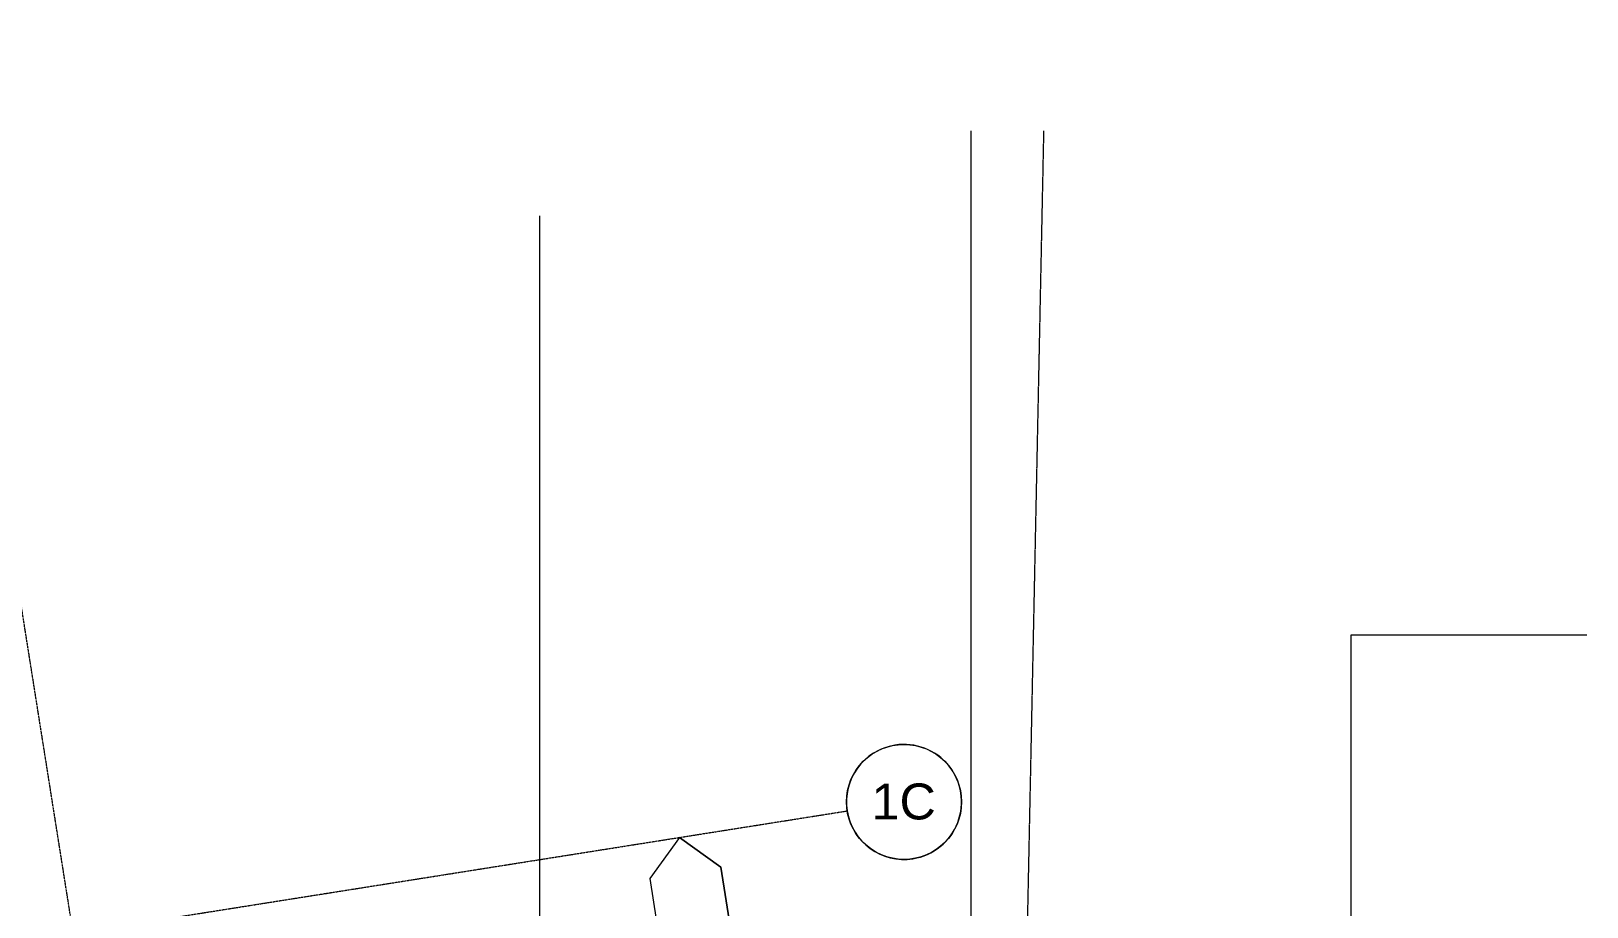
# Model space of a CAD drawing. Header units: millimetres. Extents: x -2355779 to -2216356, y 3874558 to 4068437.
# Drawn here: x -2237985 to -2216356, y 4052929 to 4065115 of the extents above; entities that cross this region are included whole.
import ezdxf

# ---------------------------------------------------------------- set-up
doc = ezdxf.new("R2010")
doc.units = ezdxf.units.MM
doc.linetypes.add('AEC_Double Dash', pattern=[39, 15, -4, 6, -4, 6, -4])
doc.linetypes.add('Grid Line', pattern=[21, 12, -3, 3, -3])
for name, color, linetype, lineweight in [('A-DETL', 90, 'Continuous', 18), ('A-DETL-GENF', 92, 'Continuous', 5), ('A-GENM', 13, 'Continuous', 5), ('C-PROP-LINE', 91, 'AEC_Double Dash', 13), ('S-GRID', 1, 'Continuous', 5), ('S-GRID-IDEN', 1, 'Continuous', 5)]:
    doc.layers.add(name, color=color, linetype=linetype, lineweight=lineweight)
doc.styles.add('Arial', font='arial.ttf', dxfattribs={"height": 500})

# ---------------------------------------------------------------- blocks, each defined once
blk = doc.blocks.new('Generic Models 1 - Generic Models 1-392193-GA - Part B 6m')
at = {"layer": 'A-GENM', "lineweight": 13}
for p, q in [((-2219637, 4056708), (-2219637, 4013144)), ((-2216356, 4056708), (-2219637, 4056708))]:
    blk.add_line(p, q, dxfattribs=at)
blk = doc.blocks.new('Family - ___-284748-GA - Part B 6m')
at = {"layer": 'C-PROP-LINE', "color": 1}
blk.add_line((-2223909, 4063727), (-2224611, 4029575), dxfattribs=at)
blk = doc.blocks.new('Dimension - Grids _2D_ - 1-200-639481-GA - Part B 6m')
at = {"layer": 'A-DETL-GENF'}
for p, q in [((-9323, 500), (-9823, 0)), ((-9823, 0), (-9323, 500)), ((9677, 500), (-9323, 500)), ((-9323, 500), (9677, 500)), ((10177, 0), (9677, 500)), ((10177, 0), (9677, 500)), ((-9823, 0), (-9323, -500)), ((-9823, 0), (-9323, -500)), ((9677, -500), (10177, 0)), ((10177, 0), (9677, -500)), ((-9323, -500), (9677, -500)), ((-9323, -500), (9677, -500))]:
    blk.add_line(p, q, dxfattribs=at)
blk = doc.blocks.new('Grid - A1-203820-GA - Part B 6m')
at = {"layer": 'S-GRID-IDEN'}
blk.add_circle((0, 0), 4, dxfattribs=at)
for start, end in [(360, 180), (180, 360)]:
    blk.add_arc((0, 0), 4, start, end, dxfattribs=at)

msp = doc.modelspace()

# ---------------------------------------------------------------- linework, layer by layer
at = {"layer": 'A-DETL', "lineweight": 5}
for p, q in [((-2224914.7, 4031494.7), (-2224914.7, 4063727.3)), ((-2230914.7, 4006852.3), (-2230914.7, 4062544.9))]:
    msp.add_line(p, q, dxfattribs=at)
at = {"layer": 'S-GRID', "linetype": 'Grid Line'}
for p, q in [((-2229896.4, 4005189.8), (-2239387.9, 4065114.9)), ((-2325990.2, 4038528.7), (-2226640.2, 4054264.8))]:
    msp.add_line(p, q, dxfattribs=at)

# ---------------------------------------------------------------- block references
at = {"layer": 'A-DETL-GENF', "rotation": 279.0003283881447}
msp.add_blockref('Dimension - Grids _2D_ - 1-200-639481-GA - Part B 6m', (-2227432.4, 4044194.2), dxfattribs=at)
at = {"layer": 'A-GENM'}
msp.add_blockref('Generic Models 1 - Generic Models 1-392193-GA - Part B 6m', (0, 0), dxfattribs=at)
at = {"layer": 'C-PROP-LINE', "color": 1}
msp.add_blockref('Family - ___-284748-GA - Part B 6m', (0, 0), dxfattribs=at)
at = {"layer": 'S-GRID-IDEN', "xscale": 199.9999999999998, "yscale": 199.9999999999998, "zscale": 199.9999999999998, "rotation": 279.0003283881441}
msp.add_blockref('Grid - A1-203820-GA - Part B 6m', (-2225850, 4054389.9), dxfattribs=at)

# ---------------------------------------------------------------- texts
at = {"layer": 'S-GRID-IDEN', "insert": (-2226300.4, 4054646.2), "char_height": 500, "width": 1074.261, "attachment_point": 1, "style": 'Arial'}
msp.add_mtext('1C', dxfattribs=at)

doc.saveas('drawing.dxf')
